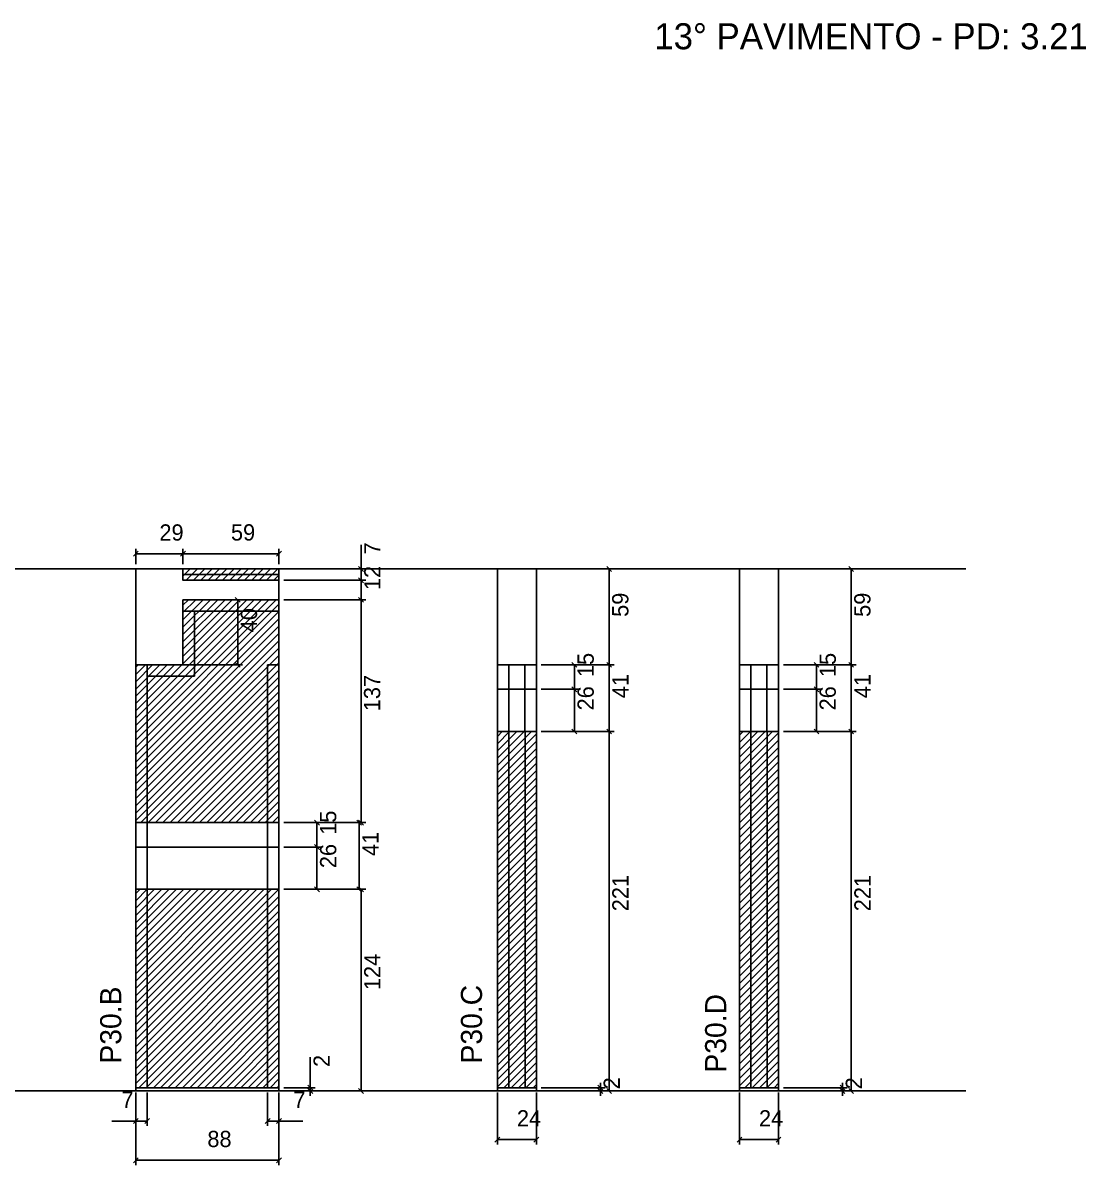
# Model space of a CAD drawing. Header units: metres. Extents: x 6083 to 7432, y 2954 to 3670.
# Drawn here: x 6778 to 7432, y 2954 to 3656 of the extents above; entities that cross this region are included whole.
import ezdxf

# ---------------------------------------------------------------- set-up
doc = ezdxf.new("R2010")
doc.units = ezdxf.units.M
for name, color, linetype in [('COTA', 7, 'Continuous'), ('Hachura', 7, 'Continuous'), ('NOMENCLATURA', 7, 'Continuous'), ('Nível', 7, 'Continuous'), ('Painéis', 7, 'Continuous'), ('SARR_2.2x7', 7, 'Continuous'), ('Texto Seção', 7, 'Continuous')]:
    doc.layers.add(name, color=color, linetype=linetype)

msp = doc.modelspace()

# ---------------------------------------------------------------- hatches: boundary and pattern name
at = {"layer": 'COTA'}
h = msp.add_hatch(dxfattribs=at)
h.set_pattern_fill('AR-CONC')
h.paths.add_polyline_path([(7069.77, 3261.22), (7093.77, 3261.22), (7093.77, 3320.22), (7069.77, 3320.22), (7069.77, 3261.22)])
h = msp.add_hatch(dxfattribs=at)
h.set_pattern_fill('AR-CONC')
h.paths.add_polyline_path([(7218.61, 3261.22), (7242.61, 3261.22), (7242.61, 3320.22), (7218.61, 3320.22), (7218.61, 3261.22)])
at = {"layer": 'Hachura'}
h = msp.add_hatch(dxfattribs=at)
h.set_pattern_fill('ANSI31')
h.paths.add_polyline_path([(6847.46, 3123.22), (6935.46, 3123.22), (6935.46, 3001.22), (6847.46, 3001.22), (6847.46, 3123.22)])
h.paths.add_polyline_path([(6876.46, 3313.22), (6876.46, 3320.22), (6935.46, 3320.22), (6935.46, 3313.22), (6876.46, 3313.22)])
h.paths.add_polyline_path([(6847.46, 3261.22), (6876.46, 3261.22), (6876.46, 3301.22), (6935.46, 3301.22), (6935.46, 3261.22), (6935.46, 3261.22), (6935.46, 3164.22), (6847.46, 3164.22), (6847.46, 3261.22)])
h = msp.add_hatch(dxfattribs=at)
h.set_pattern_fill('ANSI31')
h.paths.add_polyline_path([(7093.77, 3220.22), (7069.77, 3220.22), (7069.77, 3001.22), (7093.77, 3001.22), (7093.77, 3220.22)])
h = msp.add_hatch(dxfattribs=at)
h.set_pattern_fill('ANSI31')
h.paths.add_polyline_path([(7242.61, 3220.22), (7218.61, 3220.22), (7218.61, 3001.22), (7242.61, 3001.22), (7242.61, 3220.22)])

# ---------------------------------------------------------------- linework, layer by layer
at = {"layer": 'COTA', "color": 0, "lineweight": 25}
for p, q in [((6848.96, 3331.03), (6845.96, 3328.03)), ((6874.96, 3328.03), (6877.96, 3331.03)), ((6877.96, 3331.03), (6874.96, 3328.03)), ((6933.96, 3328.03), (6936.96, 3331.03)), ((6987.45, 3318.72), (6984.45, 3321.72)), ((7139.97, 3318.72), (7136.97, 3321.72)), ((7288.8, 3318.72), (7285.8, 3321.72)), ((6987.45, 3311.72), (6984.45, 3314.72)), ((6984.45, 3314.72), (6987.45, 3311.72)), ((6911.59, 3299.72), (6908.59, 3302.72)), ((6987.45, 3299.72), (6984.45, 3302.72)), ((6984.45, 3302.72), (6987.45, 3299.72)), ((6908.59, 3262.72), (6911.59, 3259.72)), ((7136.97, 3262.72), (7139.97, 3259.72)), ((7285.8, 3262.72), (7288.8, 3259.72)), ((7139.97, 3218.72), (7136.97, 3221.72)), ((7288.8, 3218.72), (7285.8, 3221.72)), ((6984.45, 3165.72), (6987.45, 3162.72)), ((6987.45, 3121.72), (6984.45, 3124.72)), ((6953.22, 3002.72), (6956.22, 2999.72)), ((6956.22, 2997.72), (6953.22, 3000.72)), ((6984.45, 3000.72), (6987.45, 2997.72)), ((7131.58, 3002.72), (7134.58, 2999.72)), ((7134.58, 2997.72), (7131.58, 3000.72)), ((7136.97, 3000.72), (7139.97, 2997.72)), ((7280.42, 3002.72), (7283.42, 2999.72)), ((7283.42, 2997.72), (7280.42, 3000.72)), ((7285.8, 3000.72), (7288.8, 2997.72)), ((6848.96, 2982.21), (6845.96, 2979.21)), ((6852.96, 2979.21), (6855.96, 2982.21)), ((6929.96, 2982.21), (6926.96, 2979.21)), ((6933.96, 2979.21), (6936.96, 2982.21)), ((7071.27, 2970.83), (7068.27, 2967.83)), ((7092.27, 2967.83), (7095.27, 2970.83)), ((7220.11, 2970.83), (7217.11, 2967.83)), ((7241.11, 2967.83), (7244.11, 2970.83)), ((6848.96, 2958.11), (6845.96, 2955.11)), ((6933.96, 2955.11), (6936.96, 2958.11))]:
    msp.add_line(p, q, dxfattribs=at)
at = {"layer": 'COTA', "color": 4, "lineweight": 25}
for p, q in [((6847.46, 3323.22), (6847.46, 3332.53)), ((6876.46, 3329.53), (6847.46, 3329.53)), ((6876.46, 3323.22), (6876.46, 3332.53)), ((6876.46, 3323.22), (6876.46, 3332.53)), ((6935.46, 3329.53), (6876.46, 3329.53)), ((6935.46, 3323.22), (6935.46, 3332.53)), ((6985.95, 3320.22), (6985.95, 3334.95)), ((6938.46, 3320.22), (6988.95, 3320.22)), ((6985.95, 3313.22), (6985.95, 3320.22)), ((7096.77, 3320.22), (7141.47, 3320.22)), ((7138.47, 3261.22), (7138.47, 3320.22)), ((7245.61, 3320.22), (7290.3, 3320.22)), ((7287.3, 3261.22), (7287.3, 3320.22)), ((6938.46, 3313.22), (6988.95, 3313.22)), ((6938.46, 3313.22), (6988.95, 3313.22)), ((6985.95, 3301.22), (6985.95, 3313.22)), ((6879.46, 3301.22), (6913.09, 3301.22)), ((6910.09, 3261.22), (6910.09, 3301.22)), ((6938.46, 3301.22), (6988.95, 3301.22)), ((6938.46, 3301.22), (6988.95, 3301.22)), ((6985.95, 3164.22), (6985.95, 3301.22)), ((6879.46, 3261.22), (6913.09, 3261.22)), ((7096.77, 3261.22), (7141.47, 3261.22)), ((7245.61, 3261.22), (7290.3, 3261.22)), ((7096.77, 3220.22), (7141.47, 3220.22)), ((7138.47, 2999.22), (7138.47, 3220.22)), ((7245.61, 3220.22), (7290.3, 3220.22)), ((7287.3, 2999.22), (7287.3, 3220.22)), ((6938.46, 3164.22), (6988.95, 3164.22)), ((6938.46, 3123.22), (6988.95, 3123.22)), ((6985.95, 2999.22), (6985.95, 3123.22)), ((6954.72, 3001.22), (6954.72, 3020.03)), ((6938.46, 3001.22), (6957.72, 3001.22)), ((6938.46, 2999.22), (6957.72, 2999.22)), ((6938.46, 2999.22), (6988.95, 2999.22)), ((6954.72, 2999.22), (6954.72, 3001.22)), ((6954.72, 2999.22), (6954.72, 2996.22)), ((7096.77, 3001.22), (7136.08, 3001.22)), ((7096.77, 2999.22), (7136.08, 2999.22)), ((7096.77, 2999.22), (7141.47, 2999.22)), ((7133.08, 3001.22), (7133.08, 3004.22)), ((7133.08, 2999.22), (7133.08, 3001.22)), ((7133.08, 2999.22), (7133.08, 2996.22)), ((7245.61, 3001.22), (7284.92, 3001.22)), ((7245.61, 2999.22), (7284.92, 2999.22)), ((7245.61, 2999.22), (7290.3, 2999.22)), ((7281.92, 3001.22), (7281.92, 3004.22)), ((7281.92, 2999.22), (7281.92, 3001.22)), ((7281.92, 2999.22), (7281.92, 2996.22)), ((6847.46, 2998.22), (6847.46, 2953.61)), ((6847.46, 2996.22), (6847.46, 2977.71)), ((6854.46, 2998.22), (6854.46, 2977.71)), ((6928.46, 2998.22), (6928.46, 2977.71)), ((6935.46, 2998.22), (6935.46, 2953.61)), ((6935.46, 2996.22), (6935.46, 2977.71)), ((7069.77, 2998.22), (7069.77, 2966.33)), ((7093.77, 2998.22), (7093.77, 2966.33)), ((7218.61, 2998.22), (7218.61, 2966.33)), ((7242.61, 2998.22), (7242.61, 2966.33)), ((6847.46, 2980.71), (6832.73, 2980.71)), ((6854.46, 2980.71), (6847.46, 2980.71)), ((6928.46, 2980.71), (6935.46, 2980.71)), ((6935.46, 2980.71), (6950.19, 2980.71)), ((7069.77, 2969.33), (7093.77, 2969.33)), ((7218.61, 2969.33), (7242.61, 2969.33)), ((6847.46, 2956.61), (6935.46, 2956.61))]:
    msp.add_line(p, q, dxfattribs=at)
at = {"layer": 'COTA', "color": 241, "lineweight": 25}
for p, q in [((6847.46, 3261.22), (6847.46, 3320.22)), ((6847.46, 3320.22), (6876.46, 3320.22)), ((6935.46, 3301.22), (6935.46, 3313.22))]:
    msp.add_line(p, q, dxfattribs=at)
for points in [[(7093.77, 3261.22), (7093.77, 3320.22), (7069.77, 3320.22), (7069.77, 3261.22)], [(7242.61, 3261.22), (7242.61, 3320.22), (7218.61, 3320.22), (7218.61, 3261.22)]]:
    msp.add_lwpolyline(points, dxfattribs=at)
at = {"layer": 'Nível', "color": 4, "lineweight": 25}
for p, q in [((6509.1, 3320.22), (7357.74, 3320.22)), ((6517.9, 2999.22), (7357.74, 2999.22))]:
    msp.add_line(p, q, dxfattribs=at)
at = {"layer": 'Painéis', "color": 200, "lineweight": 25}
for p, q in [((6876.46, 3301.22), (6935.46, 3301.22)), ((6876.46, 3261.22), (6876.46, 3301.22)), ((6935.46, 3301.22), (6935.46, 3261.22)), ((6847.46, 3164.22), (6847.46, 3261.22)), ((6847.46, 3261.22), (6876.46, 3261.22)), ((6935.46, 3261.22), (6935.46, 3164.22)), ((7069.77, 3261.22), (7093.77, 3261.22)), ((7069.77, 3220.22), (7069.77, 3261.22)), ((7093.77, 3220.22), (7093.77, 3261.22)), ((7218.61, 3261.22), (7242.61, 3261.22)), ((7218.61, 3220.22), (7218.61, 3261.22)), ((7242.61, 3220.22), (7242.61, 3261.22)), ((7069.77, 3246.22), (7093.77, 3246.22)), ((7218.61, 3246.22), (7242.61, 3246.22)), ((7069.77, 3220.22), (7069.77, 3001.22)), ((7093.77, 3220.22), (7069.77, 3220.22)), ((7093.77, 3001.22), (7093.77, 3220.22)), ((7218.61, 3220.22), (7218.61, 3001.22)), ((7242.61, 3220.22), (7218.61, 3220.22)), ((7242.61, 3001.22), (7242.61, 3220.22)), ((6935.46, 3164.22), (6847.46, 3164.22)), ((6847.46, 3164.22), (6935.46, 3164.22)), ((6847.46, 3164.22), (6935.46, 3164.22)), ((6847.46, 3123.22), (6847.46, 3164.22)), ((6935.46, 3123.22), (6935.46, 3164.22)), ((6847.46, 3149.22), (6935.46, 3149.22)), ((6847.46, 3001.22), (6847.46, 3123.22)), ((6935.46, 3123.22), (6847.46, 3123.22)), ((6847.46, 3123.22), (6935.46, 3123.22)), ((6847.46, 3123.22), (6935.46, 3123.22)), ((6935.46, 3123.22), (6935.46, 3001.22)), ((6935.46, 3001.22), (6847.46, 3001.22)), ((7069.77, 3001.22), (7093.77, 3001.22)), ((7218.61, 3001.22), (7242.61, 3001.22))]:
    msp.add_line(p, q, dxfattribs=at)
at = {"layer": 'Painéis', "color": 4, "lineweight": 25}
for p, q in [((7096.77, 3261.22), (7141.47, 3261.22)), ((7096.77, 3261.22), (7120.12, 3261.22)), ((7117.12, 3246.22), (7117.12, 3261.22)), ((7138.47, 3220.22), (7138.47, 3261.22)), ((7245.61, 3261.22), (7290.3, 3261.22)), ((7245.61, 3261.22), (7268.96, 3261.22)), ((7265.96, 3246.22), (7265.96, 3261.22)), ((7287.3, 3220.22), (7287.3, 3261.22)), ((7096.77, 3246.22), (7120.12, 3246.22)), ((7096.77, 3246.22), (7120.12, 3246.22)), ((7117.12, 3246.22), (7117.12, 3220.22)), ((7245.61, 3246.22), (7268.96, 3246.22)), ((7245.61, 3246.22), (7268.96, 3246.22)), ((7265.96, 3246.22), (7265.96, 3220.22)), ((7096.77, 3220.22), (7141.47, 3220.22)), ((7096.77, 3220.22), (7120.12, 3220.22)), ((7245.61, 3220.22), (7290.3, 3220.22)), ((7245.61, 3220.22), (7268.96, 3220.22)), ((6938.46, 3164.22), (6987.79, 3164.22)), ((6938.46, 3164.22), (6961.81, 3164.22)), ((6958.81, 3149.22), (6958.81, 3164.22)), ((6984.79, 3123.22), (6984.79, 3164.22)), ((6938.46, 3149.22), (6961.81, 3149.22)), ((6938.46, 3149.22), (6961.81, 3149.22)), ((6958.81, 3149.22), (6958.81, 3123.22)), ((6938.46, 3123.22), (6987.79, 3123.22)), ((6938.46, 3123.22), (6961.81, 3123.22))]:
    msp.add_line(p, q, dxfattribs=at)
at = {"layer": 'Painéis', "color": 0, "lineweight": 25}
for p, q in [((7118.62, 3259.72), (7115.62, 3262.72)), ((7139.97, 3259.72), (7136.97, 3262.72)), ((7267.46, 3259.72), (7264.46, 3262.72)), ((7288.8, 3259.72), (7285.8, 3262.72)), ((7118.62, 3244.72), (7115.62, 3247.72)), ((7115.62, 3247.72), (7118.62, 3244.72)), ((7267.46, 3244.72), (7264.46, 3247.72)), ((7264.46, 3247.72), (7267.46, 3244.72)), ((7115.62, 3221.72), (7118.62, 3218.72)), ((7136.97, 3221.72), (7139.97, 3218.72)), ((7264.46, 3221.72), (7267.46, 3218.72)), ((7285.8, 3221.72), (7288.8, 3218.72)), ((6960.31, 3162.72), (6957.31, 3165.72)), ((6986.29, 3162.72), (6983.29, 3165.72)), ((6960.31, 3147.72), (6957.31, 3150.72)), ((6957.31, 3150.72), (6960.31, 3147.72)), ((6957.31, 3124.72), (6960.31, 3121.72)), ((6983.29, 3124.72), (6986.29, 3121.72))]:
    msp.add_line(p, q, dxfattribs=at)
at = {"layer": 'Painéis', "color": 200, "lineweight": 25}
for points in [[(6935.46, 3313.22), (6876.46, 3313.22), (6876.46, 3320.22), (6935.46, 3320.22)], [(6847.46, 3001.22), (6935.46, 3001.22), (6935.46, 2999.22), (6847.46, 2999.22)], [(7069.77, 3001.22), (7093.77, 3001.22), (7093.77, 2999.22), (7069.77, 2999.22)], [(7218.61, 3001.22), (7242.61, 3001.22), (7242.61, 2999.22), (7218.61, 2999.22)]]:
    msp.add_lwpolyline(points, close=True, dxfattribs=at)
at = {"layer": 'SARR_2.2x7', "color": 40, "lineweight": 25}
for p, q in [((6935.46, 3316.72), (6876.46, 3316.72)), ((6935.46, 3294.22), (6876.46, 3294.22)), ((6883.46, 3261.22), (6883.46, 3294.22)), ((6854.46, 3164.22), (6854.46, 3261.22)), ((6876.46, 3261.22), (6883.46, 3261.22)), ((6883.46, 3261.22), (6883.46, 3254.22)), ((6928.46, 3164.22), (6928.46, 3261.22)), ((6935.46, 3261.22), (6928.46, 3261.22)), ((7076.77, 3220.22), (7076.77, 3261.22)), ((7086.69, 3220.22), (7086.69, 3261.22)), ((7225.61, 3220.22), (7225.61, 3261.22)), ((7235.52, 3220.22), (7235.52, 3261.22)), ((6854.46, 3254.22), (6883.46, 3254.22)), ((7076.77, 3220.22), (7076.77, 3001.22)), ((7086.77, 3220.22), (7086.77, 3001.22)), ((7225.61, 3220.22), (7225.61, 3001.22)), ((7235.61, 3220.22), (7235.61, 3001.22)), ((6854.46, 3123.22), (6854.46, 3164.22)), ((6928.46, 3123.22), (6928.46, 3164.22)), ((6854.46, 3001.22), (6854.46, 3123.22)), ((6928.46, 3001.22), (6928.46, 3123.22))]:
    msp.add_line(p, q, dxfattribs=at)

# ---------------------------------------------------------------- texts
at = {"layer": 'COTA', "color": 240, "lineweight": 25}
for s, p in [('29', (6861.96, 3337.62)), ('59', (6905.96, 3337.67)), ('7', (6838.6, 2988.79)), ('7', (6944.33, 2988.79)), ('24', (7081.77, 2977.4)), ('24', (7230.61, 2977.4)), ('88', (6891.46, 2964.71))]:
    msp.add_text(s, height=10, dxfattribs=at).set_placement(p)
for s, p in [('7', (6997.87, 3329.09)), ('12', (6997.89, 3307.22)), ('59', (7150.33, 3290.72)), ('59', (7299.16, 3290.72)), ('40', (6921.99, 3281.22)), ('137', (6997.73, 3232.72)), ('221', (7150.41, 3109.72)), ('221', (7299.24, 3109.72)), ('124', (6997.87, 3061.22)), ('2', (6966.72, 3013.97)), ('2', (7145.08, 3000.22)), ('2', (7293.92, 3000.22))]:
    msp.add_text(s, height=10, rotation=90, dxfattribs=at).set_placement(p)
at = {"layer": 'NOMENCLATURA', "color": 2, "lineweight": 25}
msp.add_text('13° PAVIMENTO - PD: 3.21', height=16, dxfattribs=at).set_placement((7166.23, 3639.73))
at = {"layer": 'Painéis', "color": 240, "lineweight": 25}
for s, p in [('15', (7129.01, 3253.72)), ('15', (7277.85, 3253.72)), ('41', (7150.39, 3240.72)), ('41', (7299.23, 3240.72)), ('26', (7129.02, 3233.22)), ('26', (7277.85, 3233.22)), ('15', (6970.7, 3156.72)), ('41', (6996.72, 3143.72)), ('26', (6970.71, 3136.22))]:
    msp.add_text(s, height=10, rotation=90, dxfattribs=at).set_placement(p)
at = {"layer": 'Texto Seção', "color": 7, "lineweight": 15}
for s, p in [('P30.B', (6838.52, 3016.05)), ('P30.C', (7060.34, 3016.12)), ('P30.D', (7210.46, 3010.51))]:
    msp.add_text(s, height=13, rotation=90, dxfattribs=at).set_placement(p)

doc.saveas('drawing.dxf')
